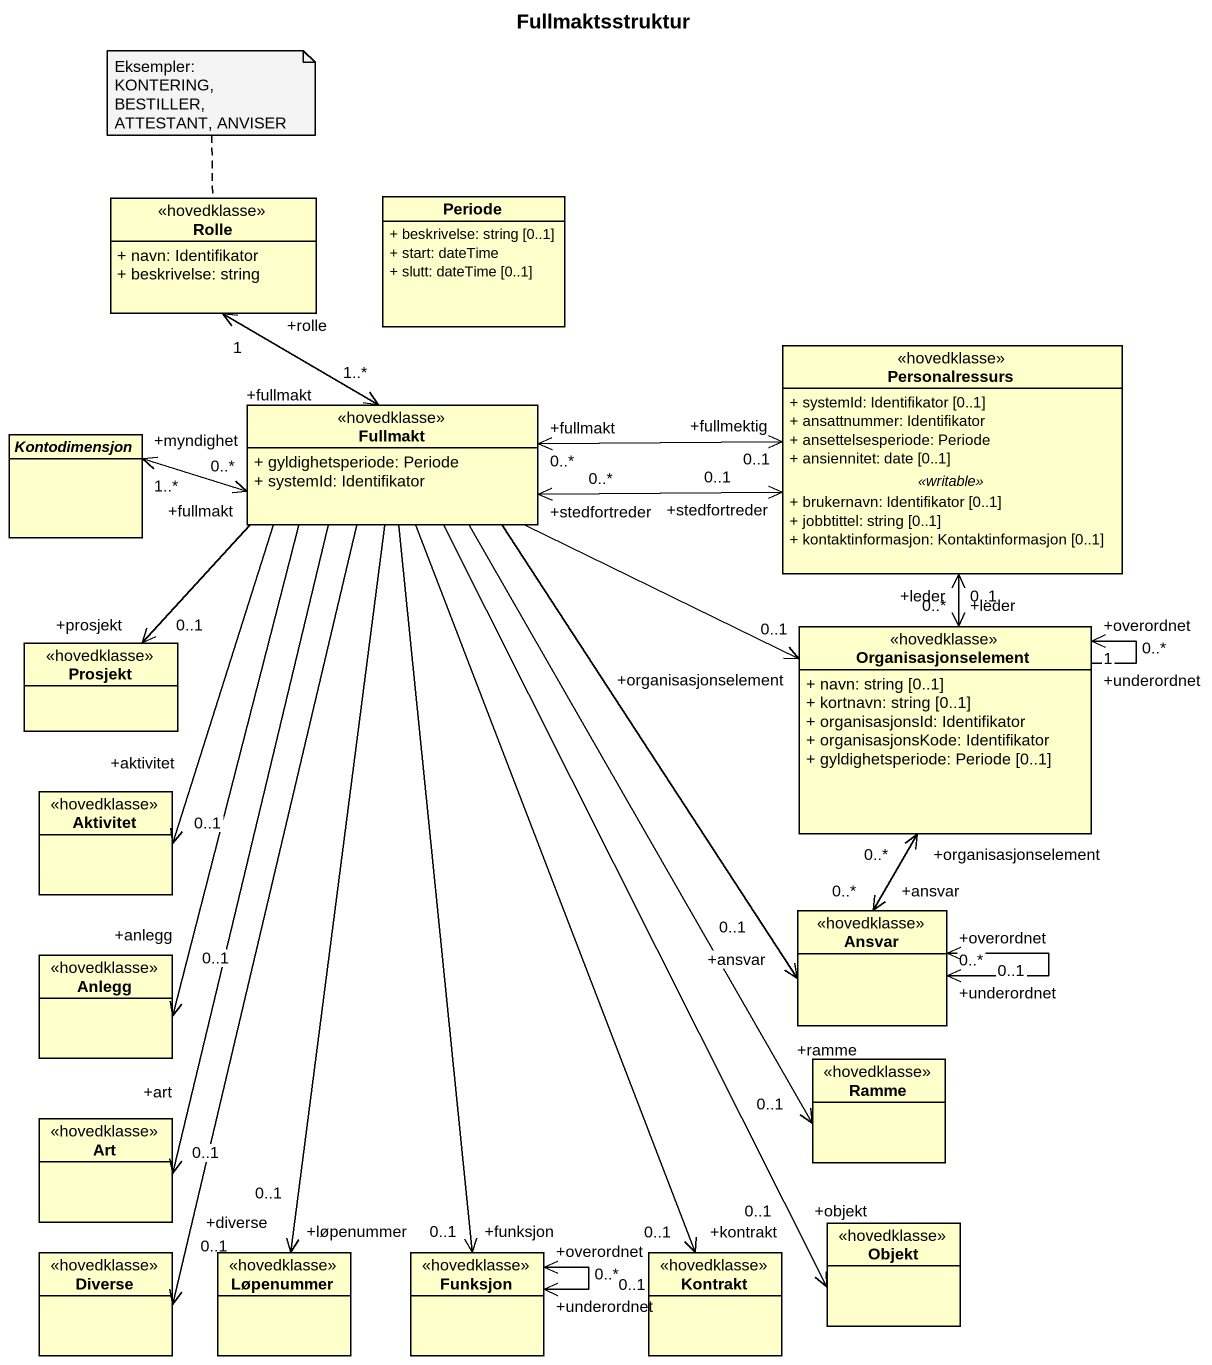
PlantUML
@startuml
title Fullmaktsstruktur
hide circle
hide empty members
skinparam classAttributeIconSize 0
class Rolle <<hovedklasse>> {
  + navn: Identifikator
  + beskrivelse: string
}
class Periode {
  + beskrivelse: string [0..1]
  + start: dateTime
  + slutt: dateTime [0..1]
}
class Personalressurs <<hovedklasse>> {
  + systemId: Identifikator [0..1]
  + ansattnummer: Identifikator
  + ansettelsesperiode: Periode
  + ansiennitet: date [0..1]
  .. <<writable>> ..
  + brukernavn: Identifikator [0..1]
  + jobbtittel: string [0..1]
  + kontaktinformasjon: Kontaktinformasjon [0..1]
}
abstract class Kontodimensjon
class Fullmakt <<hovedklasse>> {
  + gyldighetsperiode: Periode
  + systemId: Identifikator
}
class Prosjekt <<hovedklasse>>
class Organisasjonselement <<hovedklasse>> {
  + navn: string [0..1]
  + kortnavn: string [0..1]
  + organisasjonsId: Identifikator
  + organisasjonsKode: Identifikator
  + gyldighetsperiode: Periode [0..1]
}
class Aktivitet <<hovedklasse>>
class Ansvar <<hovedklasse>>
class Anlegg <<hovedklasse>>
class Ramme <<hovedklasse>>
class Art <<hovedklasse>>
class Diverse <<hovedklasse>>
class Løpenummer <<hovedklasse>>
class Funksjon <<hovedklasse>>
class Kontrakt <<hovedklasse>>
class Objekt <<hovedklasse>>
Fullmakt "+fullmakt\n1..*" <-up-> "+rolle\n1" Rolle
Fullmakt "+fullmakt\n0..*" <-right-> "+fullmektig\n0..1" Personalressurs
Fullmakt "+stedfortreder\n0..*" <-right-> "+stedfortreder\n0..1" Personalressurs
Fullmakt "+fullmakt\n0..*" <-left-> "+myndighet\n1..*" Kontodimensjon
Fullmakt --> "+prosjekt\n0..1" Prosjekt
Fullmakt -right-> "+organisasjonselement\n0..1" Organisasjonselement
Fullmakt --> "+aktivitet\n0..1" Aktivitet
Fullmakt --> "+ansvar\n0..1" Ansvar
Fullmakt --> "+anlegg\n0..1" Anlegg
Fullmakt --> "+ramme\n0..1" Ramme
Fullmakt --> "+art\n0..1" Art
Fullmakt --> "+diverse\n0..1" Diverse
Fullmakt --> "+løpenummer\n0..1" Løpenummer
Fullmakt --> "+funksjon\n0..1" Funksjon
Fullmakt --> "+kontrakt\n0..1" Kontrakt
Fullmakt --> "+objekt\n0..1" Objekt
Organisasjonselement "+leder\n0..*" <-up-> "+leder\n0..1" Personalressurs
Organisasjonselement "+underordnet\n0..*" --> "+overordnet\n1" Organisasjonselement
Organisasjonselement "+organisasjonselement\n0..*" <--> "+ansvar\n0..*" Ansvar
Ansvar "+underordnet\n0..*" <--> "+overordnet\n0..1" Ansvar
Funksjon "+underordnet\n0..*" <--> "+overordnet\n0..1" Funksjon
note top of Rolle : Eksempler: KONTERING, BESTILLER, ATTESTANT, ANVISER
@enduml
